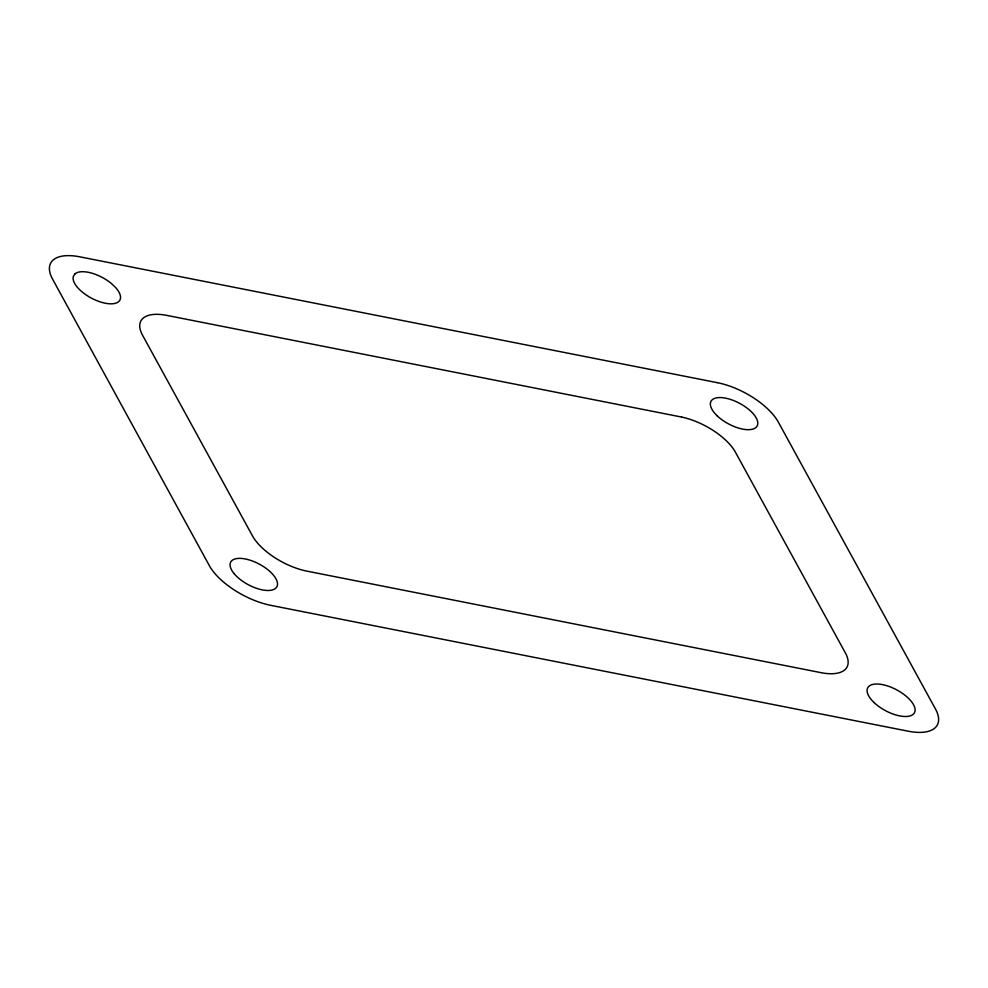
<?xml version="1.0" encoding="UTF-8"?>
<svg xmlns="http://www.w3.org/2000/svg" width="988" height="988" viewBox="0 0 988 988"><rect width="100%" height="100%" fill="white"/><g stroke="black" fill="none" stroke-linecap="round" stroke-linejoin="round"><path stroke-width="1.48" d="M74.915 273.948L73.297 276.541A26.17 11.671 28.1 0 0 102.9 302.674A26.17 11.671 28.1 0 0 115.67 287.594L111.311 283.433A26.17 11.671 28.1 0 0 74.915 273.948M717.189 382.64L79.892 256.843A52.327 23.366 28.2 0 0 52.5 278.987L209.419 565.778A52.327 23.132 28 0 0 270.737 605.335L908.009 731.157A52.117 23.292 28.1 0 0 935.513 709.075L778.445 422.308A52.339 23.564 28.1 0 0 717.189 382.64M681.572 417.047L166.219 315.271A46.609 20.797 28.1 0 0 142.247 334.66L252.706 536.311A46.609 20.797 28.1 0 0 306.305 571.015L821.658 672.791A46.609 20.797 28.1 0 0 845.629 653.401L735.183 451.751A46.609 20.797 28.1 0 0 681.572 417.047M234.045 573.559A26.17 11.671 28.1 0 0 275.059 588.749A26.17 11.671 28.1 0 0 252.311 560.974A26.17 11.671 28.1 0 0 234.045 573.559M717.09 415.75A26.17 11.683 28.1 0 0 756.919 426.347A26.17 11.683 28.1 0 0 728.218 398.769A26.17 11.683 28.1 0 0 717.09 415.75M874.034 702.53A26.478 11.819 28.1 0 0 914.258 713.052A26.478 11.819 28.1 0 0 884.964 685.178A26.478 11.819 28.1 0 0 874.034 702.53"/></g></svg>
